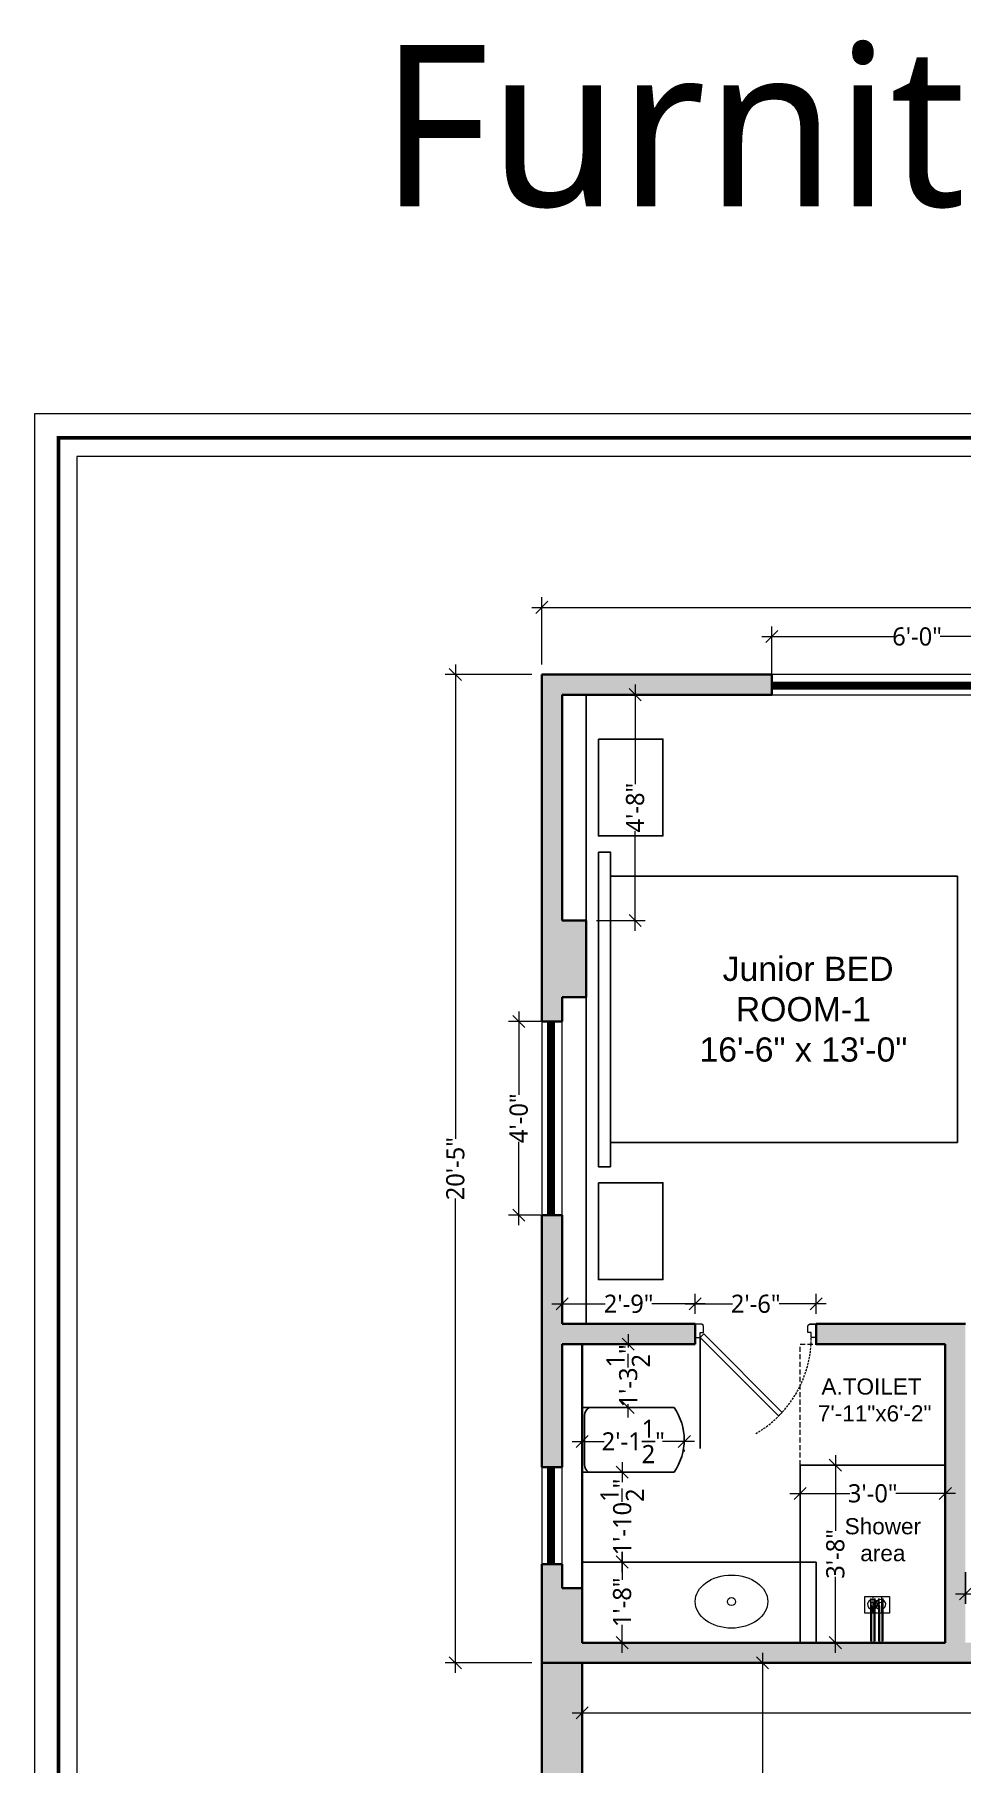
# Model space of a CAD drawing. Header units: inches. Extents: x -179 to 4134, y -2155 to 815.
# Drawn here: x 3260.1 to 3489.9, y -1603.9 to -1175.3 of the extents above; entities that cross this region are included whole.
import ezdxf

# ---------------------------------------------------------------- set-up
doc = ezdxf.new("R2010")
doc.units = ezdxf.units.IN
doc.header["$LTSCALE"] = 5
doc.linetypes.add('DASHED', pattern=[0.75, 0.5, -0.25])
doc.linetypes.add('HIDDEN', pattern=[0.375, 0.25, -0.125])
for name, color, linetype, lineweight in [('doors', 24, 'Continuous', 9), ('Furniture-New', 217, 'Continuous', 5), ('text', 7, 'Continuous', 5), ('title', 7, 'Continuous', 5), ('wall', 7, 'Continuous', 30), ('wall hatch', 252, 'Continuous', 5), ('window', 162, 'Continuous', 9)]:
    doc.layers.add(name, color=color, linetype=linetype, lineweight=lineweight)
doc.layers.add('FURNITURE', color=8, linetype='Continuous')
doc.styles.add('irfan', font='trebuc.ttf')
doc.styles.add('KARUN', font='arial.ttf')
doc.dimstyles.new('IRFAN', dxfattribs={"dimtxt": 4.5, "dimasz": 3, "dimexe": 2.5, "dimexo": 2.5, "dimgap": 0.09, "dimtad": 0, "dimdec": 1, "dimzin": 3, "dimdsep": 46, "dimlunit": 4, "dimtxsty": 'irfan', "dimblk": 'OBLIQUE', "dimcen": 2, "dimdle": 2.5, "dimclrd": 251, "dimclre": 251, "dimclrt": 7, "dimadec": 0, "dimazin": 0, "dimtm": 1e-09, "dimtfac": 1, "dimtdec": 1, "dimtofl": 0, "dimtmove": 0, "dimatfit": 3, "dimfxl": 2, "dimtolj": 1, "dimtzin": 0, "dimlwd": 0, "dimlwe": -1, "dimarcsym": 0})

# ---------------------------------------------------------------- blocks, each defined once
blk = doc.blocks.new('d2')
at = {"layer": 'doors'}
blk.add_lwpolyline([(-25.9, 26.27), (-2.56, 2.94), (-1.5, 4), (-24.84, 27.34), (-25.9, 26.27)], dxfattribs=at)
blk.add_lwpolyline([(-36, 0), (-34, 0), (-36, 0), (-36, 4), (-34.5, 4), (-34.5, 2.5), (-33.5, 2.5), (-33.5, 0.5), (-33.62, 0.5), (-33.62, 0.38, -0.414214), (-33.88, 0.12), (-34, 0.12), (-34, 0)], format="xyb", dxfattribs=at)
blk.add_lwpolyline([(0, 4), (-1.5, 4), (-1.5, 2.5), (-2.5, 2.5), (-2.5, 0.5), (-2.38, 0.5), (-2.38, 0.38, 0.414214), (-2.12, 0.12), (-2, 0.12), (-2, 0), (0, 0), (-2, 0), (0, 0), (0, 4)], format="xyb", close=True, dxfattribs=at)
at = {"layer": 'doors', "color": 144, "linetype": 'HIDDEN', "ltscale": 0.5}
blk.add_arc((-1.5, 4), 33.03, 120, 182.6026, dxfattribs=at)
blk = doc.blocks.new('door')
at = {"layer": 'doors', "linetype": 'Continuous'}
blk.add_line((0, 0), (0, 0), dxfattribs=at)
at = {"layer": 'doors', "xscale": -1.166666666666717, "yscale": 1.166666666666717, "zscale": 1.166666666666717, "rotation": 270}
blk.add_blockref('d2', (0, 0), dxfattribs=at)
blk = doc.blocks.new('_Oblique')
at = {"color": 0, "linetype": 'ByBlock', "lineweight": -2}
blk.add_line((-0.5, -0.5), (0.5, 0.5), dxfattribs=at)
blk = doc.blocks.new('*D374')
at = {"layer": 'Defpoints', "color": 0, "lineweight": 25, "ltscale": 0.25, "transparency": 16777216}
for p in [(3437.94, -1578.99), (3437.94, -1808.49), (3440.54, -1808.49)]:
    blk.add_point(p, dxfattribs=at)
at = {"layer": 'Furniture-New', "color": 251, "lineweight": 0, "ltscale": 0.25, "transparency": 16777216}
for p, q in [((3440.54, -1576.49), (3440.54, -1685.08)), ((3440.54, -1810.99), (3440.54, -1702.4))]:
    blk.add_line(p, q, dxfattribs=at)
at = {"layer": 'Furniture-New', "color": 251, "ltscale": 0.25, "transparency": 16777216}
for p, q in [((3440.44, -1578.99), (3443.04, -1578.99)), ((3440.44, -1808.49), (3443.04, -1808.49))]:
    blk.add_line(p, q, dxfattribs=at)
at = {"layer": 'Furniture-New', "color": 251, "lineweight": 0, "ltscale": 0.25, "transparency": 16777216, "xscale": 3, "yscale": 3, "zscale": 3}
for p, rotation in [((3440.54, -1578.99), 90), ((3440.54, -1808.49), 270)]:
    blk.add_blockref('_Oblique', p, dxfattribs=dict(at, rotation=rotation))
at = {"layer": 'Furniture-New', "color": 7, "lineweight": 25, "ltscale": 0.25, "transparency": 16777216, "insert": (3440.54, -1693.74), "char_height": 4.5, "attachment_point": 5, "rotation": 90, "style": 'irfan'}
blk.add_mtext('\\A1;19\'-1{\\H1x;\\S1/2;}"', dxfattribs=at)
blk = doc.blocks.new('*D375')
at = {"layer": 'Defpoints', "color": 0, "lineweight": 25, "ltscale": 0.25, "transparency": 16777216}
for p in [(3395.88, -1578.99), (3722.38, -1578.99), (3395.88, -1591.4)]:
    blk.add_point(p, dxfattribs=at)
at = {"layer": 'Furniture-New', "color": 251, "ltscale": 0.25, "transparency": 16777216}
for p, q in [((3395.88, -1581.49), (3395.88, -1593.9)), ((3722.38, -1581.49), (3722.38, -1593.9))]:
    blk.add_line(p, q, dxfattribs=at)
at = {"layer": 'Furniture-New', "color": 251, "lineweight": 0, "ltscale": 0.25, "transparency": 16777216}
for p, q in [((3393.38, -1591.4), (3550.25, -1591.4)), ((3724.88, -1591.4), (3568, -1591.4))]:
    blk.add_line(p, q, dxfattribs=at)
at = {"layer": 'Furniture-New', "color": 251, "lineweight": 0, "ltscale": 0.25, "transparency": 16777216, "xscale": 3, "yscale": 3, "zscale": 3, "rotation": 180.0000000000001}
blk.add_blockref('_Oblique', (3395.88, -1591.4), dxfattribs=at)
at = {"layer": 'Furniture-New', "color": 251, "lineweight": 0, "ltscale": 0.25, "transparency": 16777216, "xscale": 3, "yscale": 3, "zscale": 3}
blk.add_blockref('_Oblique', (3722.38, -1591.4), dxfattribs=at)
at = {"layer": 'Furniture-New', "color": 7, "lineweight": 25, "ltscale": 0.25, "transparency": 16777216, "insert": (3559.13, -1591.4), "char_height": 4.5, "attachment_point": 5, "style": 'irfan'}
blk.add_mtext('\\A1;27\'-2{\\H1x;\\S1/2;}"', dxfattribs=at)
blk = doc.blocks.new('*D340')
at = {"layer": 'Defpoints', "color": 0, "lineweight": 25, "ltscale": 0.25, "transparency": 16777216}
for p in [(3423.88, -1490), (3423.88, -1494.99), (3453.88, -1494.99)]:
    blk.add_point(p, dxfattribs=at)
at = {"layer": 'Furniture-New', "color": 251, "lineweight": 0, "ltscale": 0.25, "transparency": 16777216}
for p, q in [((3421.38, -1490), (3433.1, -1490)), ((3456.38, -1490), (3444.66, -1490))]:
    blk.add_line(p, q, dxfattribs=at)
at = {"layer": 'Furniture-New', "color": 251, "ltscale": 0.25, "transparency": 16777216}
for p, q in [((3423.88, -1492.49), (3423.88, -1487.5)), ((3453.88, -1492.49), (3453.88, -1487.5))]:
    blk.add_line(p, q, dxfattribs=at)
at = {"layer": 'Furniture-New', "color": 251, "lineweight": 0, "ltscale": 0.25, "transparency": 16777216, "xscale": 3, "yscale": 3, "zscale": 3, "rotation": 180}
blk.add_blockref('_Oblique', (3423.88, -1490), dxfattribs=at)
at = {"layer": 'Furniture-New', "color": 251, "lineweight": 0, "ltscale": 0.25, "transparency": 16777216, "xscale": 3, "yscale": 3, "zscale": 3}
blk.add_blockref('_Oblique', (3453.88, -1490), dxfattribs=at)
at = {"layer": 'Furniture-New', "color": 7, "lineweight": 25, "ltscale": 0.25, "transparency": 16777216, "insert": (3438.88, -1490), "char_height": 4.5, "attachment_point": 5, "style": 'irfan'}
blk.add_mtext('\\A1;2\'-6"', dxfattribs=at)
blk = doc.blocks.new('*D341')
at = {"layer": 'Defpoints', "color": 0, "lineweight": 25, "ltscale": 0.25, "transparency": 16777216}
for p in [(3390.88, -1490), (3390.88, -1494.99), (3423.88, -1494.99)]:
    blk.add_point(p, dxfattribs=at)
at = {"layer": 'Furniture-New', "color": 251, "lineweight": 0, "ltscale": 0.25, "transparency": 16777216}
for p, q in [((3388.38, -1490), (3401.6, -1490)), ((3426.38, -1490), (3413.16, -1490))]:
    blk.add_line(p, q, dxfattribs=at)
at = {"layer": 'Furniture-New', "color": 251, "ltscale": 0.25, "transparency": 16777216}
for p, q in [((3390.88, -1492.49), (3390.88, -1487.5)), ((3423.88, -1492.49), (3423.88, -1487.5))]:
    blk.add_line(p, q, dxfattribs=at)
at = {"layer": 'Furniture-New', "color": 251, "lineweight": 0, "ltscale": 0.25, "transparency": 16777216, "xscale": 3, "yscale": 3, "zscale": 3, "rotation": 180}
blk.add_blockref('_Oblique', (3390.88, -1490), dxfattribs=at)
at = {"layer": 'Furniture-New', "color": 251, "lineweight": 0, "ltscale": 0.25, "transparency": 16777216, "xscale": 3, "yscale": 3, "zscale": 3}
blk.add_blockref('_Oblique', (3423.88, -1490), dxfattribs=at)
at = {"layer": 'Furniture-New', "color": 7, "lineweight": 25, "ltscale": 0.25, "transparency": 16777216, "insert": (3407.38, -1490), "char_height": 4.5, "attachment_point": 5, "style": 'irfan'}
blk.add_mtext('\\A1;2\'-9"', dxfattribs=at)
blk = doc.blocks.new('*D342')
at = {"layer": 'Defpoints', "color": 0, "lineweight": 25, "ltscale": 0.25, "transparency": 16777216}
for p in [(3396.88, -1338.99), (3396.88, -1394.99), (3409, -1394.99)]:
    blk.add_point(p, dxfattribs=at)
at = {"layer": 'Furniture-New', "color": 251, "lineweight": 0, "ltscale": 0.25, "transparency": 16777216}
for p, q in [((3409, -1336.49), (3409, -1361.16)), ((3409, -1397.49), (3409, -1372.82))]:
    blk.add_line(p, q, dxfattribs=at)
at = {"layer": 'Furniture-New', "color": 251, "ltscale": 0.25, "transparency": 16777216}
for p, q in [((3399.38, -1338.99), (3411.5, -1338.99)), ((3399.38, -1394.99), (3411.5, -1394.99))]:
    blk.add_line(p, q, dxfattribs=at)
at = {"layer": 'Furniture-New', "color": 251, "lineweight": 0, "ltscale": 0.25, "transparency": 16777216, "xscale": 3, "yscale": 3, "zscale": 3}
for p, rotation in [((3409, -1338.99), 90), ((3409, -1394.99), 270)]:
    blk.add_blockref('_Oblique', p, dxfattribs=dict(at, rotation=rotation))
at = {"layer": 'Furniture-New', "color": 7, "lineweight": 25, "ltscale": 0.25, "transparency": 16777216, "insert": (3409, -1366.99), "char_height": 4.5, "attachment_point": 5, "rotation": 90, "style": 'irfan'}
blk.add_mtext('\\A1;4\'-8"', dxfattribs=at)
blk = doc.blocks.new('*D345')
at = {"layer": 'Defpoints', "color": 0, "lineweight": 25, "ltscale": 0.25, "transparency": 16777216}
for p in [(3380.14, -1419.99), (3388.13, -1419.99), (3388.13, -1467.99)]:
    blk.add_point(p, dxfattribs=at)
at = {"layer": 'Furniture-New', "color": 251, "lineweight": 0, "ltscale": 0.25, "transparency": 16777216}
for p, q in [((3380.14, -1417.49), (3380.14, -1438.16)), ((3380.14, -1470.49), (3380.14, -1449.82))]:
    blk.add_line(p, q, dxfattribs=at)
at = {"layer": 'Furniture-New', "color": 251, "ltscale": 0.25, "transparency": 16777216}
for p, q in [((3385.63, -1419.99), (3377.64, -1419.99)), ((3385.63, -1467.99), (3377.64, -1467.99))]:
    blk.add_line(p, q, dxfattribs=at)
at = {"layer": 'Furniture-New', "color": 251, "lineweight": 0, "ltscale": 0.25, "transparency": 16777216, "xscale": 3, "yscale": 3, "zscale": 3}
for p, rotation in [((3380.14, -1419.99), 90), ((3380.14, -1467.99), 270)]:
    blk.add_blockref('_Oblique', p, dxfattribs=dict(at, rotation=rotation))
at = {"layer": 'Furniture-New', "color": 7, "lineweight": 25, "ltscale": 0.25, "transparency": 16777216, "insert": (3380.14, -1443.99), "char_height": 4.5, "attachment_point": 5, "rotation": 90, "style": 'irfan'}
blk.add_mtext('\\A1;4\'-0"', dxfattribs=at)
blk = doc.blocks.new('*D346')
at = {"layer": 'Defpoints', "color": 0, "lineweight": 25, "ltscale": 0.25, "transparency": 16777216}
for p in [(3442.88, -1324.58), (3442.88, -1336.74), (3514.88, -1336.74)]:
    blk.add_point(p, dxfattribs=at)
at = {"layer": 'Furniture-New', "color": 251, "ltscale": 0.25, "transparency": 16777216}
for p, q in [((3442.88, -1334.24), (3442.88, -1322.08)), ((3514.88, -1334.24), (3514.88, -1322.08))]:
    blk.add_line(p, q, dxfattribs=at)
at = {"layer": 'Furniture-New', "color": 251, "lineweight": 0, "ltscale": 0.25, "transparency": 16777216}
for p, q in [((3440.38, -1324.58), (3473.14, -1324.58)), ((3517.38, -1324.58), (3484.62, -1324.58))]:
    blk.add_line(p, q, dxfattribs=at)
at = {"layer": 'Furniture-New', "color": 251, "lineweight": 0, "ltscale": 0.25, "transparency": 16777216, "xscale": 3, "yscale": 3, "zscale": 3, "rotation": 180}
blk.add_blockref('_Oblique', (3442.88, -1324.58), dxfattribs=at)
at = {"layer": 'Furniture-New', "color": 251, "lineweight": 0, "ltscale": 0.25, "transparency": 16777216, "xscale": 3, "yscale": 3, "zscale": 3}
blk.add_blockref('_Oblique', (3514.88, -1324.58), dxfattribs=at)
at = {"layer": 'Furniture-New', "color": 7, "lineweight": 25, "ltscale": 0.25, "transparency": 16777216, "insert": (3478.88, -1324.58), "char_height": 4.5, "attachment_point": 5, "style": 'irfan'}
blk.add_mtext('\\A1;6\'-0"', dxfattribs=at)
blk = doc.blocks.new('*D307')
at = {"color": 251, "lineweight": 0, "ltscale": 0.25, "transparency": 16777216}
for p, q in [((3393.38, -1524.09), (3401.28, -1524.09)), ((3423.68, -1524.09), (3415.78, -1524.09))]:
    blk.add_line(p, q, dxfattribs=at)
at = {"color": 251, "ltscale": 0.25, "transparency": 16777216}
for p, q in [((3395.88, -1526.2), (3395.88, -1526.59)), ((3421.18, -1526.21), (3421.18, -1526.59))]:
    blk.add_line(p, q, dxfattribs=at)
at = {"layer": 'Defpoints', "color": 0, "lineweight": 25, "ltscale": 0.25, "transparency": 16777216}
for p in [(3395.88, -1523.7), (3421.18, -1523.71), (3421.18, -1524.09)]:
    blk.add_point(p, dxfattribs=at)
at = {"color": 251, "lineweight": 0, "ltscale": 0.25, "transparency": 16777216, "xscale": 3, "yscale": 3, "zscale": 3, "rotation": 180}
blk.add_blockref('_Oblique', (3395.88, -1524.09), dxfattribs=at)
at = {"color": 251, "lineweight": 0, "ltscale": 0.25, "transparency": 16777216, "xscale": 3, "yscale": 3, "zscale": 3}
blk.add_blockref('_Oblique', (3421.18, -1524.09), dxfattribs=at)
at = {"color": 7, "ltscale": 0.25, "transparency": 16777216, "insert": (3408.53, -1524.09), "char_height": 4.5, "attachment_point": 5, "style": 'irfan'}
blk.add_mtext('\\A1;2\'-1{\\H1x;\\S1/2;}"', dxfattribs=at)
blk = doc.blocks.new('*D317')
at = {"color": 251, "ltscale": 0.25, "transparency": 16777216}
for p, q in [((3490.88, -1556.49), (3490.88, -1564.39)), ((3584.4, -1556.49), (3584.4, -1564.39))]:
    blk.add_line(p, q, dxfattribs=at)
at = {"color": 251, "lineweight": 0, "ltscale": 0.25, "transparency": 16777216}
for p, q in [((3488.38, -1561.89), (3530.43, -1561.89)), ((3586.9, -1561.89), (3544.85, -1561.89))]:
    blk.add_line(p, q, dxfattribs=at)
at = {"layer": 'Defpoints', "color": 0, "lineweight": 25, "ltscale": 0.25, "transparency": 16777216}
for p in [(3490.88, -1553.99), (3584.4, -1553.99), (3584.4, -1561.89)]:
    blk.add_point(p, dxfattribs=at)
at = {"color": 251, "lineweight": 0, "ltscale": 0.25, "transparency": 16777216, "xscale": 3, "yscale": 3, "zscale": 3, "rotation": 180}
blk.add_blockref('_Oblique', (3490.88, -1561.89), dxfattribs=at)
at = {"color": 251, "lineweight": 0, "ltscale": 0.25, "transparency": 16777216, "xscale": 3, "yscale": 3, "zscale": 3}
blk.add_blockref('_Oblique', (3584.4, -1561.89), dxfattribs=at)
at = {"color": 7, "ltscale": 0.25, "transparency": 16777216, "insert": (3537.64, -1561.89), "char_height": 4.5, "attachment_point": 5, "style": 'irfan'}
blk.add_mtext('\\A1;7\'-9{\\H1x;\\S1/2;}"', dxfattribs=at)
blk = doc.blocks.new('*D398')
at = {"layer": 'Defpoints', "color": 0, "lineweight": 25, "ltscale": 0.25, "transparency": 16777216}
for p in [(3405.78, -1553.99), (3405.78, -1573.99), (3405.78, -1573.99)]:
    blk.add_point(p, dxfattribs=at)
at = {"layer": 'Furniture-New', "color": 251, "lineweight": 0, "ltscale": 0.25, "transparency": 16777216}
for p, q in [((3405.78, -1551.49), (3405.78, -1558.43)), ((3405.78, -1576.49), (3405.78, -1569.56))]:
    blk.add_line(p, q, dxfattribs=at)
at = {"layer": 'Furniture-New', "color": 251, "lineweight": 0, "ltscale": 0.25, "transparency": 16777216, "xscale": 3, "yscale": 3, "zscale": 3}
for p, rotation in [((3405.78, -1553.99), 90), ((3405.78, -1573.99), 270)]:
    blk.add_blockref('_Oblique', p, dxfattribs=dict(at, rotation=rotation))
at = {"layer": 'Furniture-New', "color": 7, "ltscale": 0.25, "transparency": 16777216, "insert": (3405.78, -1563.99), "char_height": 4.5, "attachment_point": 5, "rotation": 90, "style": 'irfan'}
blk.add_mtext('\\A1;1\'-8"', dxfattribs=at)
blk = doc.blocks.new('*D399')
at = {"layer": 'Defpoints', "color": 0, "lineweight": 25, "ltscale": 0.25, "transparency": 16777216}
for p in [(3395.88, -1531.7), (3395.88, -1553.99), (3405.78, -1553.99)]:
    blk.add_point(p, dxfattribs=at)
at = {"layer": 'Furniture-New', "color": 251, "lineweight": 0, "ltscale": 0.25, "transparency": 16777216}
for p, q in [((3405.78, -1529.2), (3405.78, -1534.19)), ((3405.78, -1556.49), (3405.78, -1551.51))]:
    blk.add_line(p, q, dxfattribs=at)
at = {"layer": 'Furniture-New', "color": 251, "ltscale": 0.25, "transparency": 16777216}
for p, q in [((3398.38, -1531.7), (3408.28, -1531.7)), ((3398.38, -1553.99), (3408.28, -1553.99))]:
    blk.add_line(p, q, dxfattribs=at)
at = {"layer": 'Furniture-New', "color": 251, "lineweight": 0, "ltscale": 0.25, "transparency": 16777216, "xscale": 3, "yscale": 3, "zscale": 3}
for p, rotation in [((3405.78, -1531.7), 90), ((3405.78, -1553.99), 270)]:
    blk.add_blockref('_Oblique', p, dxfattribs=dict(at, rotation=rotation))
at = {"layer": 'Furniture-New', "color": 7, "ltscale": 0.25, "transparency": 16777216, "insert": (3405.78, -1542.85), "char_height": 4.5, "attachment_point": 5, "rotation": 90, "style": 'irfan'}
blk.add_mtext('\\A1;1\'-10{\\H1x;\\S1/2;}"', dxfattribs=at)
blk = doc.blocks.new('*D400')
at = {"layer": 'Defpoints', "color": 0, "lineweight": 25, "ltscale": 0.25, "transparency": 16777216}
for p in [(3407.26, -1499.99), (3407.26, -1499.99), (3407.26, -1515.7)]:
    blk.add_point(p, dxfattribs=at)
at = {"layer": 'Furniture-New', "color": 251, "lineweight": 0, "ltscale": 0.25, "transparency": 16777216}
for p, q in [((3407.26, -1497.49), (3407.26, -1500.81)), ((3407.26, -1518.2), (3407.26, -1514.88))]:
    blk.add_line(p, q, dxfattribs=at)
at = {"layer": 'Furniture-New', "color": 251, "lineweight": 0, "ltscale": 0.25, "transparency": 16777216, "xscale": 3, "yscale": 3, "zscale": 3}
for p, rotation in [((3407.26, -1499.99), 90), ((3407.26, -1515.7), 270)]:
    blk.add_blockref('_Oblique', p, dxfattribs=dict(at, rotation=rotation))
at = {"layer": 'Furniture-New', "color": 7, "ltscale": 0.25, "transparency": 16777216, "insert": (3407.26, -1507.85), "char_height": 4.5, "attachment_point": 5, "rotation": 90, "style": 'irfan'}
blk.add_mtext('\\A1;1\'-3{\\H1x;\\S1/2;}"', dxfattribs=at)
blk = doc.blocks.new('*D414')
at = {"layer": 'Defpoints', "color": 0, "lineweight": 25, "ltscale": 0.25, "transparency": 16777216}
for p in [(3451.88, -1529.99), (3451.88, -1573.99), (3458.63, -1573.99)]:
    blk.add_point(p, dxfattribs=at)
at = {"layer": 'Furniture-New', "color": 251, "ltscale": 0.25, "transparency": 16777216}
for p, q in [((3454.38, -1529.99), (3461.13, -1529.99)), ((3454.38, -1573.99), (3461.13, -1573.99))]:
    blk.add_line(p, q, dxfattribs=at)
at = {"layer": 'Furniture-New', "color": 251, "lineweight": 0, "ltscale": 0.25, "transparency": 16777216}
for p, q in [((3458.63, -1527.49), (3458.63, -1546.29)), ((3458.63, -1576.49), (3458.63, -1557.69))]:
    blk.add_line(p, q, dxfattribs=at)
at = {"layer": 'Furniture-New', "color": 251, "lineweight": 0, "ltscale": 0.25, "transparency": 16777216, "xscale": 3, "yscale": 3, "zscale": 3}
for p, rotation in [((3458.63, -1529.99), 90), ((3458.63, -1573.99), 270)]:
    blk.add_blockref('_Oblique', p, dxfattribs=dict(at, rotation=rotation))
at = {"layer": 'Furniture-New', "color": 7, "lineweight": 25, "ltscale": 0.25, "transparency": 16777216, "insert": (3458.63, -1551.99), "char_height": 4.5, "attachment_point": 5, "rotation": 90, "style": 'irfan'}
blk.add_mtext('\\A1;3\'-8"', dxfattribs=at)
blk = doc.blocks.new('*D413')
at = {"layer": 'Defpoints', "color": 0, "lineweight": 25, "ltscale": 0.25, "transparency": 16777216}
for p in [(3449.88, -1537.34), (3485.88, -1536.99), (3485.88, -1536.99)]:
    blk.add_point(p, dxfattribs=at)
at = {"layer": 'Furniture-New', "color": 251, "lineweight": 0, "ltscale": 0.25, "transparency": 16777216}
for p, q in [((3447.38, -1536.99), (3462.18, -1536.99)), ((3488.38, -1536.99), (3473.58, -1536.99))]:
    blk.add_line(p, q, dxfattribs=at)
at = {"layer": 'Furniture-New', "color": 251, "ltscale": 0.25, "transparency": 16777216}
blk.add_line((3449.88, -1534.84), (3449.88, -1534.49), dxfattribs=at)
at = {"layer": 'Furniture-New', "color": 251, "lineweight": 0, "ltscale": 0.25, "transparency": 16777216, "xscale": 3, "yscale": 3, "zscale": 3, "rotation": 180}
blk.add_blockref('_Oblique', (3449.88, -1536.99), dxfattribs=at)
at = {"layer": 'Furniture-New', "color": 251, "lineweight": 0, "ltscale": 0.25, "transparency": 16777216, "xscale": 3, "yscale": 3, "zscale": 3}
blk.add_blockref('_Oblique', (3485.88, -1536.99), dxfattribs=at)
at = {"layer": 'Furniture-New', "color": 7, "lineweight": 25, "ltscale": 0.25, "transparency": 16777216, "insert": (3467.88, -1536.99), "char_height": 4.5, "attachment_point": 5, "style": 'irfan'}
blk.add_mtext('\\A1;3\'-0"', dxfattribs=at)
blk = doc.blocks.new('*D429')
at = {"layer": 'Defpoints', "color": 0, "lineweight": 25, "ltscale": 0.25, "transparency": 16777216}
for p in [(3385.88, -1333.99), (3364.43, -1578.99), (3385.88, -1578.99)]:
    blk.add_point(p, dxfattribs=at)
at = {"layer": 'Furniture-New', "color": 251, "lineweight": 0, "ltscale": 0.25, "transparency": 16777216}
for p, q in [((3364.43, -1331.49), (3364.43, -1449.09)), ((3364.43, -1581.49), (3364.43, -1463.9))]:
    blk.add_line(p, q, dxfattribs=at)
at = {"layer": 'Furniture-New', "color": 251, "ltscale": 0.25, "transparency": 16777216}
for p, q in [((3383.38, -1333.99), (3361.93, -1333.99)), ((3383.38, -1578.99), (3361.93, -1578.99))]:
    blk.add_line(p, q, dxfattribs=at)
at = {"layer": 'Furniture-New', "color": 251, "lineweight": 0, "ltscale": 0.25, "transparency": 16777216, "xscale": 3, "yscale": 3, "zscale": 3}
for p, rotation in [((3364.43, -1333.99), 90), ((3364.43, -1578.99), 270)]:
    blk.add_blockref('_Oblique', p, dxfattribs=dict(at, rotation=rotation))
at = {"layer": 'Furniture-New', "color": 7, "lineweight": 25, "ltscale": 0.25, "transparency": 16777216, "insert": (3364.43, -1456.49), "char_height": 4.5, "attachment_point": 5, "rotation": 90, "style": 'irfan'}
blk.add_mtext('\\A1;20\'-5"', dxfattribs=at)
blk = doc.blocks.new('*D430')
at = {"layer": 'Defpoints', "color": 0, "lineweight": 25, "ltscale": 0.25, "transparency": 16777216}
for p in [(3722.38, -1317.34), (3385.88, -1333.99), (3722.38, -1333.99)]:
    blk.add_point(p, dxfattribs=at)
at = {"layer": 'Furniture-New', "color": 251, "ltscale": 0.25, "transparency": 16777216}
for p, q in [((3385.88, -1331.49), (3385.88, -1314.84)), ((3722.38, -1331.49), (3722.38, -1314.84))]:
    blk.add_line(p, q, dxfattribs=at)
at = {"layer": 'Furniture-New', "color": 251, "lineweight": 0, "ltscale": 0.25, "transparency": 16777216}
for p, q in [((3383.38, -1317.34), (3545.25, -1317.34)), ((3724.88, -1317.34), (3563, -1317.34))]:
    blk.add_line(p, q, dxfattribs=at)
at = {"layer": 'Furniture-New', "color": 251, "lineweight": 0, "ltscale": 0.25, "transparency": 16777216, "xscale": 3, "yscale": 3, "zscale": 3, "rotation": 180}
blk.add_blockref('_Oblique', (3385.88, -1317.34), dxfattribs=at)
at = {"layer": 'Furniture-New', "color": 251, "lineweight": 0, "ltscale": 0.25, "transparency": 16777216, "xscale": 3, "yscale": 3, "zscale": 3}
blk.add_blockref('_Oblique', (3722.38, -1317.34), dxfattribs=at)
at = {"layer": 'Furniture-New', "color": 7, "lineweight": 25, "ltscale": 0.25, "transparency": 16777216, "insert": (3554.13, -1317.34), "char_height": 4.5, "attachment_point": 5, "style": 'irfan'}
blk.add_mtext('\\A1;28\'-0{\\H1x;\\S1/2;}"', dxfattribs=at)

msp = doc.modelspace()

# ---------------------------------------------------------------- hatches: boundary and pattern name
at = {"layer": 'wall hatch', "ltscale": 0.25}
h = msp.add_hatch(color=256, dxfattribs=at)
h.dxf.hatch_style = 1
h.paths.add_polyline_path([(3913.38, -1333.99), (3722.38, -1333.99), (3722.38, -1343.99), (3903.38, -1343.99), (3903.38, -1478.99), (3897.38, -1478.99), (3897.38, -1489.49), (3913.38, -1489.49)])
h.paths.add_polyline_path([(3913.38, -1663.49), (3903.38, -1663.49), (3903.38, -1808.49), (3722.88, -1808.49), (3722.88, -1813.49), (3587.88, -1813.49), (3587.88, -1818.49), (3913.38, -1818.49)])
h.paths.add_polyline_path([(3587.88, -1808.49), (3395.88, -1808.49), (3395.88, -1578.99), (3385.88, -1578.99), (3385.88, -1813.49), (3385.88, -1818.49), (3587.88, -1818.49), (3587.88, -1813.49)])
h = msp.add_hatch(color=256, dxfattribs=at)
h.dxf.hatch_style = 1
h.paths.add_polyline_path([(3396.88, -1394.99), (3390.88, -1394.99), (3390.88, -1338.99), (3442.88, -1338.99), (3442.88, -1333.99), (3385.88, -1333.99), (3385.88, -1419.99), (3390.88, -1419.99), (3390.88, -1413.99), (3396.88, -1413.99)])
h = msp.add_hatch(color=256, dxfattribs=at)
h.dxf.hatch_style = 1
h.paths.add_polyline_path([(3423.88, -1494.99), (3390.88, -1494.99), (3390.88, -1467.99), (3385.88, -1467.99), (3385.88, -1530.49), (3390.88, -1530.49), (3390.88, -1499.99), (3423.88, -1499.99)])
h = msp.add_hatch(color=256, dxfattribs=at)
h.dxf.hatch_style = 1
h.paths.add_polyline_path([(3592.38, -1573.99), (3540.88, -1573.99), (3558.86, -1573.98), (3540.88, -1573.99), (3535.88, -1573.99), (3490.88, -1573.99), (3490.88, -1494.99), (3453.88, -1494.99), (3453.88, -1499.99), (3485.88, -1499.99), (3485.88, -1573.99), (3395.88, -1573.99), (3395.88, -1560.49), (3390.88, -1560.49), (3390.88, -1554.49), (3385.88, -1554.49), (3385.88, -1578.99), (3592.38, -1578.99)])

# ---------------------------------------------------------------- linework, layer by layer
at = {"color": 25, "ltscale": 0.25}
msp.add_line((3425.12, -1498.32), (3425.12, -1525.82), dxfattribs=at)
for p, q in [((3395.88, -1515.7), (3395.88, -1531.7)), ((3395.88, -1515.7), (3418.65, -1515.7)), ((3396.45, -1517.7), (3396.45, -1529.81)), ((3418.65, -1531.7), (3395.88, -1531.7))]:
    msp.add_line(p, q)
for centre, radius, start, end in [((3398.76, -1517.7), 2.3, 119.7956, 180), ((3407.26, -1523.71), 13.91, 324.9086, 35.1053), ((3398.76, -1529.81), 2.3, 180, 235.4709)]:
    msp.add_arc(centre, radius, start, end)
at = {"layer": 'FURNITURE'}
for p, q in [((3467.38, -1573.59), (3467.38, -1563.06)), ((3468.38, -1573.59), (3468.38, -1563.06)), ((3469.38, -1573.59), (3469.38, -1563.06)), ((3470.38, -1573.59), (3470.38, -1563.06))]:
    msp.add_line(p, q, dxfattribs=at)
at = {"layer": 'FURNITURE', "lineweight": 15}
for p, q in [((3467.61, -1564.95), (3467.61, -1573.99)), ((3468.14, -1564.93), (3468.14, -1573.99)), ((3469.61, -1564.95), (3469.61, -1573.99)), ((3470.14, -1564.93), (3470.14, -1573.99))]:
    msp.add_line(p, q, dxfattribs=at)
for points in [[(3465.96, -1562.57), (3470.05, -1562.57), (3470.05, -1566.66), (3465.96, -1566.66)], [(3467.96, -1562.57), (3472.05, -1562.57), (3472.05, -1566.66), (3467.96, -1566.66)]]:
    msp.add_lwpolyline(points, close=True, dxfattribs=at)
at = {"layer": 'FURNITURE', "lineweight": 5}
msp.add_circle((3432.88, -1563.81), 1, dxfattribs=at)
at = {"layer": 'FURNITURE', "lineweight": 15}
for centre, radius, start, end in [((3467.86, -1564.5), 1.25, 283.0779, 258.3906), ((3467.86, -1564.5), 0.51, 303.5956, 240.5213), ((3469.86, -1564.5), 1.25, 283.0779, 258.3906), ((3469.86, -1564.5), 0.51, 303.5956, 240.5213)]:
    msp.add_arc(centre, radius, start, end, dxfattribs=at)
at = {"layer": 'FURNITURE', "lineweight": 5}
msp.add_ellipse((3432.88, -1563.81), major_axis=(-9, 0), ratio=0.731859, dxfattribs=at)
at = {"layer": 'Furniture-New', "color": 251, "linetype": 'DASHED', "lineweight": 20, "ltscale": 0.5, "true_color": 0x636466}
for p, q in [((3449.88, -1529.99), (3449.88, -1499.99)), ((3449.88, -1499.99), (3453.88, -1499.99))]:
    msp.add_line(p, q, dxfattribs=at)
at = {"layer": 'Furniture-New', "lineweight": -2, "ltscale": 0.25}
for points in [[(3399.88, -1349.99), (3415.88, -1349.99), (3415.88, -1373.99), (3399.88, -1373.99), (3399.88, -1349.99)], [(3399.88, -1377.99), (3399.88, -1455.99), (3402.88, -1455.99), (3402.88, -1377.99), (3399.88, -1377.99)], [(3402.88, -1383.99), (3488.88, -1383.99), (3488.88, -1449.99), (3402.88, -1449.99)], [(3399.88, -1459.99), (3415.88, -1459.99), (3415.88, -1483.99), (3399.88, -1483.99), (3399.88, -1459.99)]]:
    msp.add_lwpolyline(points, dxfattribs=at)
at = {"layer": 'title'}
for points in [[(4134.13, -1887.37), (4134.13, -1269.38), (3260.12, -1269.38), (3260.12, -1887.37)], [(4123.61, -1279.9), (3270.63, -1279.9), (3270.63, -1875.48), (4123.61, -1875.48)]]:
    msp.add_lwpolyline(points, close=True, dxfattribs=at)
at = {"layer": 'title', "color": 7, "linetype": 'Continuous', "const_width": 0.902}
msp.add_lwpolyline([(4128.2, -1275.32), (3266.05, -1275.32), (3266.05, -1881.44), (4128.2, -1881.44)], close=True, dxfattribs=at)
at = {"layer": 'wall', "ltscale": 0.25}
for p, q in [((3442.88, -1333.99), (3385.88, -1333.99)), ((3385.88, -1419.99), (3385.88, -1333.99)), ((3442.88, -1333.99), (3442.88, -1338.99)), ((3442.88, -1338.99), (3390.88, -1338.99)), ((3390.88, -1394.99), (3390.88, -1338.99)), ((3396.88, -1394.99), (3390.88, -1394.99)), ((3396.88, -1413.99), (3396.88, -1394.99)), ((3396.88, -1413.99), (3390.88, -1413.99)), ((3390.88, -1419.99), (3390.88, -1413.99)), ((3390.88, -1419.99), (3385.88, -1419.99)), ((3390.88, -1467.99), (3385.88, -1467.99)), ((3385.88, -1530.49), (3385.88, -1467.99)), ((3390.88, -1494.99), (3390.88, -1467.99)), ((3423.88, -1494.99), (3390.88, -1494.99)), ((3423.88, -1499.99), (3423.88, -1494.99)), ((3490.88, -1494.99), (3453.88, -1494.99)), ((3453.88, -1499.99), (3453.88, -1494.99)), ((3423.88, -1499.99), (3390.88, -1499.99)), ((3390.88, -1530.49), (3390.88, -1499.99)), ((3395.88, -1560.49), (3395.88, -1499.99)), ((3485.88, -1499.99), (3453.88, -1499.99)), ((3485.88, -1573.99), (3485.88, -1499.99)), ((3390.88, -1530.49), (3385.88, -1530.49)), ((3390.88, -1554.49), (3385.88, -1554.49)), ((3385.88, -1578.99), (3385.88, -1554.49)), ((3390.88, -1560.49), (3390.88, -1554.49)), ((3395.88, -1560.49), (3390.88, -1560.49)), ((3395.88, -1573.99), (3395.88, -1560.49)), ((3485.88, -1573.99), (3395.88, -1573.99)), ((3453.88, -1573.99), (3437.88, -1573.99)), ((3445.91, -1573.99), (3445.38, -1573.99)), ((3469.61, -1573.99), (3470.14, -1573.99)), ((3592.38, -1578.99), (3385.88, -1578.99)), ((3385.88, -1813.49), (3385.88, -1578.99)), ((3395.88, -1808.49), (3395.88, -1578.99))]:
    msp.add_line(p, q, dxfattribs=at)
at = {"layer": 'wall', "lineweight": -2, "ltscale": 0.25}
for p, q in [((3396.88, -1394.99), (3396.88, -1338.99)), ((3396.88, -1413.99), (3396.88, -1494.99))]:
    msp.add_line(p, q, dxfattribs=at)
at = {"layer": 'wall', "lineweight": -3, "ltscale": 0.25}
for q in [(3449.88, -1573.99), (3485.88, -1529.99)]:
    msp.add_line((3449.88, -1529.99), q, dxfattribs=at)
at = {"layer": 'wall', "color": 25, "lineweight": -2, "ltscale": 0.25}
for p, q in [((3453.88, -1553.99), (3395.88, -1553.99)), ((3453.88, -1573.99), (3453.88, -1553.99))]:
    msp.add_line(p, q, dxfattribs=at)
at = {"layer": 'window', "color": 29, "ltscale": 0.25}
for p, q in [((3514.88, -1333.99), (3442.88, -1333.99)), ((3442.88, -1338.99), (3514.88, -1338.99)), ((3385.88, -1419.99), (3385.88, -1467.99)), ((3390.88, -1467.99), (3390.88, -1419.99)), ((3385.88, -1530.49), (3385.88, -1554.49)), ((3390.88, -1554.49), (3390.88, -1530.49))]:
    msp.add_line(p, q, dxfattribs=at)
at = {"layer": 'window', "color": 5, "ltscale": 0.25, "const_width": 2}
for points in [[(3514.88, -1336.74), (3442.88, -1336.74)], [(3388.13, -1467.99), (3388.13, -1419.99)], [(3388.13, -1554.49), (3388.13, -1530.49)]]:
    msp.add_lwpolyline(points, dxfattribs=at)

# ---------------------------------------------------------------- block references
at = {"layer": 'doors', "linetype": 'ByBlock', "lineweight": 0, "xscale": -0.7142857142856247, "yscale": 0.7142857142856247, "zscale": 0.7142857142856247, "rotation": 89.95942892069796}
msp.add_blockref('door', (3423.88, -1494.99), dxfattribs=at)

# ---------------------------------------------------------------- texts
at = {"layer": 'text', "lineweight": 25, "attachment_point": 9, "style": 'KARUN'}
for s, insert, char_height, width in [('\\A1;\\pxqc,t7,10; Junior BED ROOM-1\\P16\'-6" x 13\'-0"', (3482.37, -1430.03), 6, 63.3424), ('\\A1;\\pxqc,t10;A.TOILET\\P 7\'-11"x6\'-2"', (3504.55, -1519.21), 4, 73.8995)]:
    msp.add_mtext(s, dxfattribs=dict(at, insert=insert, char_height=char_height, width=width))
at = {"layer": 'text', "color": 251, "lineweight": 25, "insert": (3484.7, -1553.85), "char_height": 4, "width": 28.5948, "attachment_point": 9, "style": 'KARUN'}
msp.add_mtext('\\A1;\\pxqc,t10;Shower \\Parea', dxfattribs=at)
at = {"layer": 'wall hatch', "lineweight": -2, "ltscale": 0.25, "style": 'irfan'}
msp.add_text('Furniture layout UPDATED', height=40, dxfattribs=at).set_placement((3345.75, -1217.92))

# ---------------------------------------------------------------- dimensions: what is measured, and where the dimension line sits
at = {"color": 25, "ltscale": 0.25}
dim = msp.add_linear_dim(base=(3421.18, -1524.09), p1=(3395.88, -1523.7), p2=(3421.18, -1523.71), dimstyle='IRFAN', override={"dimpost": '\\X'}, dxfattribs=at)
dim.commit()
dim.dimension.update_dxf_attribs({"geometry": '*D307', "text_midpoint": (3408.53, -1524.09), "dimtype": 160})
dim = msp.add_linear_dim(base=(3584.4, -1561.89), p1=(3490.88, -1553.99), p2=(3584.4, -1553.99), dimstyle='IRFAN', override={"dimpost": '\\X'}, dxfattribs=at)
dim.commit()
dim.dimension.update_dxf_attribs({"geometry": '*D317', "text_midpoint": (3537.64, -1561.89)})
at = {"layer": 'Furniture-New', "lineweight": 25, "ltscale": 0.25}
for base, p1, p2, picture, middle in [((3722.38, -1317.34), (3385.88, -1333.99), (3722.38, -1333.99), '*D430', (3554.13, -1317.34)), ((3485.88, -1536.99), (3449.88, -1537.34), (3485.88, -1536.99), '*D413', (3467.88, -1536.99))]:
    dim = msp.add_linear_dim(base=base, p1=p1, p2=p2, dimstyle='IRFAN', override={"dimpost": '\\X'}, dxfattribs=at)
    dim.commit()
    dim.dimension.update_dxf_attribs({"geometry": picture, "text_midpoint": middle})
for p1, p2, distance, picture, middle in [((3514.88, -1336.74), (3442.88, -1336.74), -12.17, '*D346', (3478.88, -1324.58)), ((3396.88, -1338.99), (3396.88, -1394.99), 12.12, '*D342', (3409, -1366.99)), ((3388.13, -1467.99), (3388.13, -1419.99), 7.98, '*D345', (3380.14, -1443.99)), ((3437.94, -1578.99), (3437.94, -1808.49), 2.6, '*D374', (3440.54, -1693.74)), ((3722.38, -1578.99), (3395.88, -1578.99), 12.41, '*D375', (3559.13, -1591.4))]:
    dim = msp.add_aligned_dim(p1=p1, p2=p2, distance=distance, dimstyle='IRFAN', override={"dimpost": '\\X'}, dxfattribs=at)
    dim.commit()
    dim.dimension.update_dxf_attribs({"geometry": picture, "text_midpoint": middle})
for base, p1, p2, angle, picture, middle in [((3364.43, -1578.99), (3385.88, -1333.99), (3385.88, -1578.99), 90, '*D429', (3364.43, -1456.49)), ((3390.88, -1490), (3423.88, -1494.99), (3390.88, -1494.99), 180, '*D341', (3407.38, -1490)), ((3423.88, -1490), (3453.88, -1494.99), (3423.88, -1494.99), 180, '*D340', (3438.88, -1490)), ((3458.63, -1573.99), (3451.88, -1529.99), (3451.88, -1573.99), 90, '*D414', (3458.63, -1551.99))]:
    dim = msp.add_linear_dim(base=base, p1=p1, p2=p2, angle=angle, dimstyle='IRFAN', override={"dimpost": '\\X'}, dxfattribs=at)
    dim.commit()
    dim.dimension.update_dxf_attribs({"geometry": picture, "text_midpoint": middle})
at = {"layer": 'Furniture-New', "ltscale": 0.25}
for base, p1, p2, picture, middle in [((3407.26, -1499.99), (3407.26, -1515.7), (3407.26, -1499.99), '*D400', (3407.26, -1507.85)), ((3405.78, -1553.99), (3395.88, -1531.7), (3395.88, -1553.99), '*D399', (3405.78, -1542.85)), ((3405.78, -1573.99), (3405.78, -1553.99), (3405.78, -1573.99), '*D398', (3405.78, -1563.99))]:
    dim = msp.add_linear_dim(base=base, p1=p1, p2=p2, angle=90, dimstyle='IRFAN', override={"dimpost": '\\X'}, dxfattribs=at)
    dim.commit()
    dim.dimension.update_dxf_attribs({"geometry": picture, "text_midpoint": middle})

doc.saveas('drawing.dxf')
